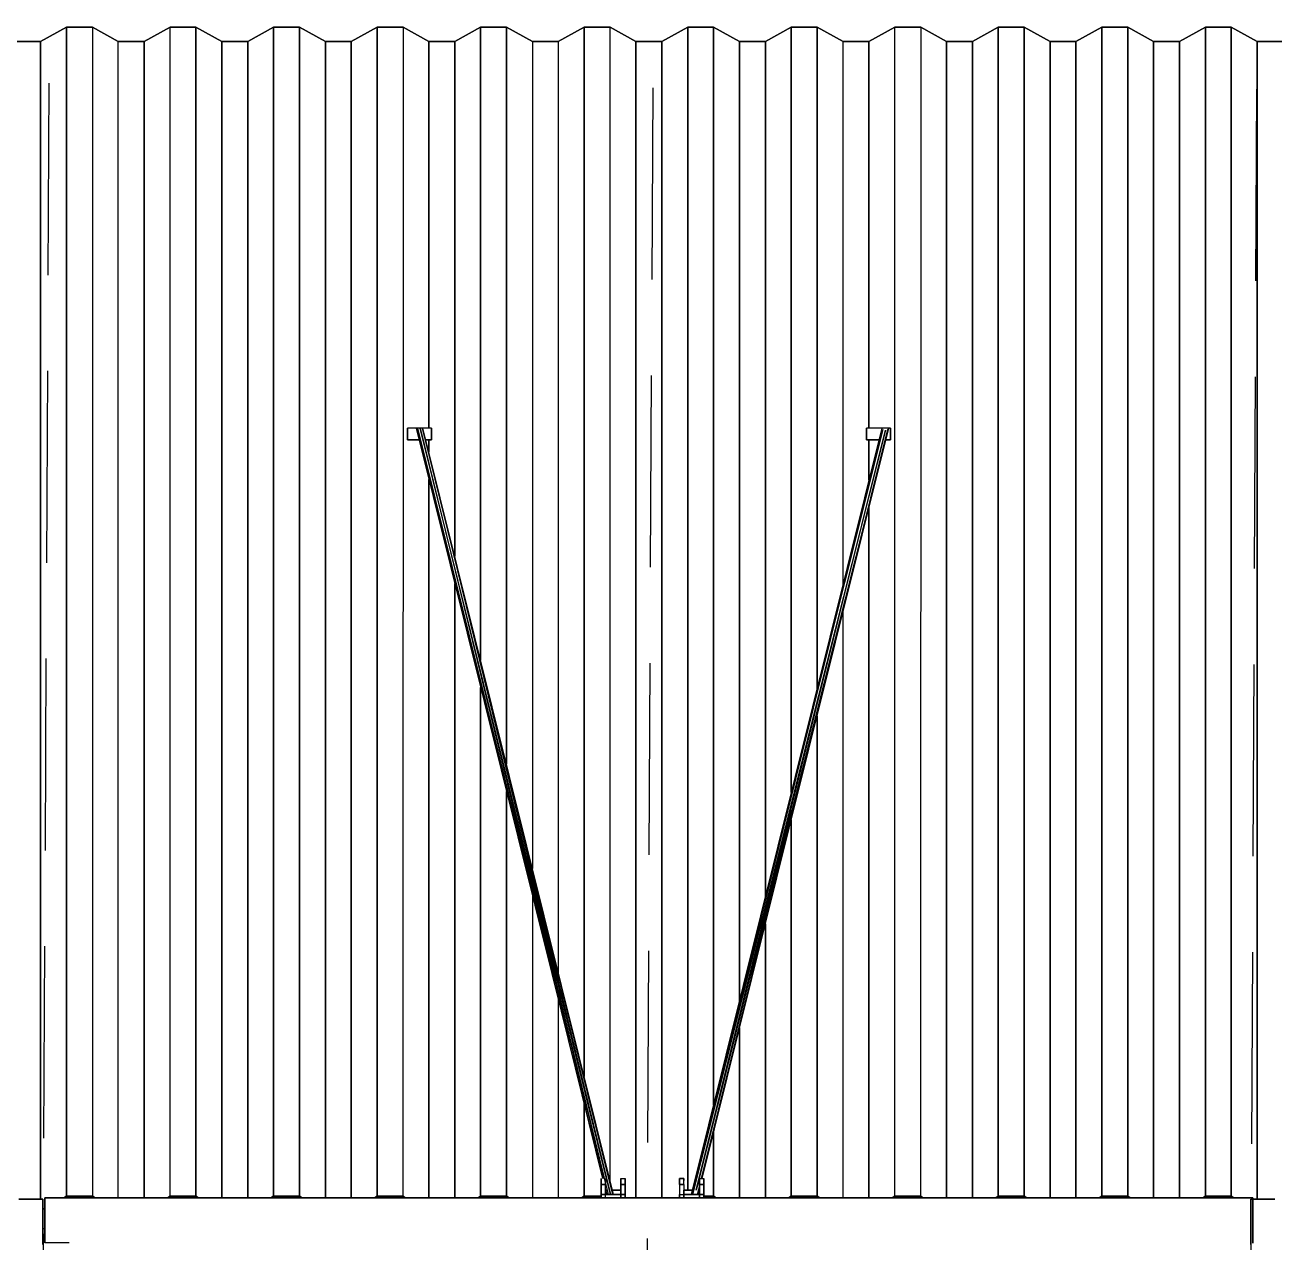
# Model space of a CAD drawing. Header units: millimetres. Extents: x -4997 to -4876, y -8737 to -8661.
# Drawn here: x -4950.215 to -4946.076, y -8700.73 to -8696.697 of the extents above; entities that cross this region are included whole.
import ezdxf

# ---------------------------------------------------------------- set-up
doc = ezdxf.new("R2010")
doc.units = ezdxf.units.MM
doc.header["$LTSCALE"] = 0.1
doc.linetypes.add('HIDDEN', pattern=[9.525, 6.35, -3.175])
for name, color, linetype in [('cobertura nova', 4, 'Continuous'), ('hachuras cobertura', 251, 'Continuous'), ('imagem', 7, 'Continuous'), ('layout cobertura', 251, 'Continuous')]:
    doc.layers.add(name, color=color, linetype=linetype)
picture_1 = doc.add_image_def('image1.jpg', size_in_pixel=(1920, 1080))

msp = doc.modelspace()

# ---------------------------------------------------------------- linework, layer by layer
at = {"layer": 'cobertura nova'}
for p, q in [((-4950.1635, -8696.7515), (-4950.0778, -8696.7036)), ((-4950.0778, -8696.7037), (-4950.1635, -8696.7516)), ((-4950.0778, -8696.7036), (-4950.0778, -8696.7037)), ((-4950.0778, -8696.7036), (-4949.9921, -8696.7036)), ((-4949.9921, -8696.7037), (-4950.0778, -8696.7037)), ((-4949.9921, -8696.7036), (-4949.9064, -8696.7515)), ((-4949.9064, -8696.7516), (-4949.9921, -8696.7037)), ((-4949.8207, -8696.7515), (-4949.735, -8696.7036)), ((-4949.735, -8696.7037), (-4949.8207, -8696.7516)), ((-4949.735, -8696.7036), (-4949.6492, -8696.7036)), ((-4949.6492, -8696.7037), (-4949.735, -8696.7037)), ((-4949.6492, -8696.7036), (-4949.6492, -8696.7037)), ((-4949.6492, -8696.7036), (-4949.5635, -8696.7515)), ((-4949.5635, -8696.7516), (-4949.6492, -8696.7037)), ((-4949.4778, -8696.7515), (-4949.3921, -8696.7036)), ((-4949.3921, -8696.7037), (-4949.4778, -8696.7516)), ((-4949.3921, -8696.7036), (-4949.3921, -8696.7037)), ((-4949.3921, -8696.7036), (-4949.3064, -8696.7036)), ((-4949.3064, -8696.7037), (-4949.3921, -8696.7037)), ((-4949.3064, -8696.7036), (-4949.3064, -8696.7037)), ((-4949.3064, -8696.7036), (-4949.2207, -8696.7516)), ((-4949.2207, -8696.7516), (-4949.3064, -8696.7037)), ((-4949.135, -8696.7516), (-4949.0492, -8696.7036)), ((-4949.0492, -8696.7037), (-4949.135, -8696.7516)), ((-4949.0492, -8696.7036), (-4949.0492, -8696.7037)), ((-4949.0492, -8696.7036), (-4948.9635, -8696.7036)), ((-4948.9635, -8696.7037), (-4949.0492, -8696.7037)), ((-4948.9635, -8696.7036), (-4948.8778, -8696.7516)), ((-4948.8778, -8696.7516), (-4948.9635, -8696.7037)), ((-4948.7921, -8696.7516), (-4948.7064, -8696.7036)), ((-4948.7064, -8696.7037), (-4948.7921, -8696.7516)), ((-4948.7064, -8696.7036), (-4948.7064, -8696.7037)), ((-4948.7064, -8696.7036), (-4948.6207, -8696.7036)), ((-4948.6207, -8696.7037), (-4948.7064, -8696.7037)), ((-4948.6207, -8696.7036), (-4948.6207, -8696.7037)), ((-4948.6207, -8696.7036), (-4948.535, -8696.7516)), ((-4948.535, -8696.7516), (-4948.6207, -8696.7037)), ((-4948.4492, -8696.7516), (-4948.3635, -8696.7036)), ((-4948.3635, -8696.7037), (-4948.4492, -8696.7516)), ((-4948.3635, -8696.7036), (-4948.3635, -8696.7037)), ((-4948.3635, -8696.7036), (-4948.2778, -8696.7036)), ((-4948.2778, -8696.7037), (-4948.3635, -8696.7037)), ((-4948.2778, -8696.7036), (-4948.1921, -8696.7516)), ((-4948.1921, -8696.7516), (-4948.2778, -8696.7037)), ((-4948.1064, -8696.7516), (-4948.0207, -8696.7036)), ((-4948.0207, -8696.7037), (-4948.1064, -8696.7516)), ((-4948.0207, -8696.7036), (-4948.0207, -8696.7037)), ((-4948.0207, -8696.7036), (-4947.9349, -8696.7036)), ((-4947.9349, -8696.7037), (-4948.0207, -8696.7037)), ((-4947.9349, -8696.7036), (-4947.9349, -8696.7037)), ((-4947.9349, -8696.7036), (-4947.8492, -8696.7516)), ((-4947.8492, -8696.7516), (-4947.9349, -8696.7037)), ((-4947.7635, -8696.7516), (-4947.6778, -8696.7036)), ((-4947.6778, -8696.7037), (-4947.7635, -8696.7516)), ((-4947.6778, -8696.7036), (-4947.5921, -8696.7036)), ((-4947.5921, -8696.7037), (-4947.6778, -8696.7037)), ((-4947.5921, -8696.7036), (-4947.5921, -8696.7037)), ((-4947.5921, -8696.7036), (-4947.5064, -8696.7516)), ((-4947.5064, -8696.7516), (-4947.5921, -8696.7037)), ((-4947.4207, -8696.7516), (-4947.3349, -8696.7037)), ((-4947.3349, -8696.7037), (-4947.4207, -8696.7516)), ((-4947.3349, -8696.7037), (-4947.2492, -8696.7037)), ((-4947.2492, -8696.7037), (-4947.3349, -8696.7037)), ((-4947.2492, -8696.7037), (-4947.1635, -8696.7516)), ((-4947.1635, -8696.7516), (-4947.2492, -8696.7037)), ((-4947.0778, -8696.7516), (-4946.9921, -8696.7037)), ((-4946.9921, -8696.7037), (-4947.0778, -8696.7516)), ((-4946.9921, -8696.7037), (-4946.9921, -8696.7037)), ((-4946.9921, -8696.7037), (-4946.9064, -8696.7037)), ((-4946.9064, -8696.7037), (-4946.9921, -8696.7037)), ((-4946.9064, -8696.7037), (-4946.9064, -8696.7037)), ((-4946.9064, -8696.7037), (-4946.8207, -8696.7516)), ((-4946.8207, -8696.7516), (-4946.9064, -8696.7037)), ((-4946.6492, -8696.7037), (-4946.7349, -8696.7516)), ((-4946.7349, -8696.7516), (-4946.6492, -8696.7037)), ((-4946.6492, -8696.7037), (-4946.5635, -8696.7037)), ((-4946.5635, -8696.7037), (-4946.6492, -8696.7037)), ((-4946.5635, -8696.7037), (-4946.5635, -8696.7037)), ((-4946.5635, -8696.7037), (-4946.4778, -8696.7516)), ((-4946.4778, -8696.7516), (-4946.5635, -8696.7037)), ((-4946.3064, -8696.7037), (-4946.3921, -8696.7516)), ((-4946.3921, -8696.7516), (-4946.3064, -8696.7037)), ((-4946.2207, -8696.7037), (-4946.3064, -8696.7037)), ((-4946.3064, -8696.7037), (-4946.2207, -8696.7037)), ((-4946.1349, -8696.7516), (-4946.2207, -8696.7037)), ((-4946.2207, -8696.7037), (-4946.1349, -8696.7516)), ((-4950.2492, -8696.7515), (-4950.1635, -8696.7515)), ((-4950.1635, -8696.7516), (-4950.2492, -8696.7516)), ((-4950.1635, -8696.7515), (-4950.1635, -8696.7516)), ((-4949.9064, -8696.7515), (-4949.8207, -8696.7515)), ((-4949.8207, -8696.7516), (-4949.9064, -8696.7516)), ((-4949.8207, -8696.7515), (-4949.8207, -8696.7516)), ((-4949.5635, -8696.7515), (-4949.5635, -8696.7516)), ((-4949.5635, -8696.7515), (-4949.4778, -8696.7515)), ((-4949.4778, -8696.7516), (-4949.5635, -8696.7516)), ((-4949.4778, -8696.7515), (-4949.4778, -8696.7516)), ((-4949.2207, -8696.7516), (-4949.2207, -8696.7516)), ((-4949.2207, -8696.7516), (-4949.135, -8696.7516)), ((-4949.135, -8696.7516), (-4949.2207, -8696.7516)), ((-4949.135, -8696.7516), (-4949.135, -8696.7516)), ((-4948.8778, -8696.7516), (-4948.8778, -8696.7516)), ((-4948.8778, -8696.7516), (-4948.7921, -8696.7516)), ((-4948.7921, -8696.7516), (-4948.8778, -8696.7516)), ((-4948.7921, -8696.7516), (-4948.7921, -8696.7516)), ((-4948.535, -8696.7516), (-4948.4492, -8696.7516)), ((-4948.4492, -8696.7516), (-4948.535, -8696.7516)), ((-4948.1921, -8696.7516), (-4948.1921, -8696.7516)), ((-4948.1921, -8696.7516), (-4948.1064, -8696.7516)), ((-4948.1064, -8696.7516), (-4948.1921, -8696.7516)), ((-4948.1064, -8696.7516), (-4948.1064, -8696.7516)), ((-4947.8492, -8696.7516), (-4947.8492, -8696.7516)), ((-4947.8492, -8696.7516), (-4947.7635, -8696.7516)), ((-4947.7635, -8696.7516), (-4947.8492, -8696.7516)), ((-4947.7635, -8696.7516), (-4947.7635, -8696.7516)), ((-4947.5064, -8696.7516), (-4947.4207, -8696.7516)), ((-4947.4207, -8696.7516), (-4947.5064, -8696.7516)), ((-4947.4207, -8696.7516), (-4947.4207, -8696.7516)), ((-4947.0778, -8696.7516), (-4947.1635, -8696.7516)), ((-4947.1635, -8696.7516), (-4947.0778, -8696.7516)), ((-4946.8207, -8696.7516), (-4946.8207, -8696.7516)), ((-4946.8207, -8696.7516), (-4946.7349, -8696.7516)), ((-4946.7349, -8696.7516), (-4946.8207, -8696.7516)), ((-4946.3921, -8696.7516), (-4946.4778, -8696.7516)), ((-4946.4778, -8696.7516), (-4946.3921, -8696.7516)), ((-4946.0492, -8696.7516), (-4946.1349, -8696.7516)), ((-4946.1349, -8696.7516), (-4946.0492, -8696.7516)), ((-4948.8691, -8698.032), (-4948.9491, -8698.032)), ((-4948.9491, -8698.0703), (-4948.9491, -8698.032)), ((-4948.9491, -8698.032), (-4948.9491, -8698.0703)), ((-4948.9491, -8698.0703), (-4948.9104, -8698.0703)), ((-4948.9104, -8698.0703), (-4948.9491, -8698.0703)), ((-4948.92, -8698.032), (-4948.3021, -8700.5165)), ((-4948.9153, -8698.032), (-4948.2844, -8700.5697)), ((-4948.3019, -8700.5165), (-4948.9153, -8698.032)), ((-4948.9068, -8698.032), (-4948.2843, -8700.5697)), ((-4948.276, -8700.5697), (-4948.9068, -8698.032)), ((-4948.2685, -8700.5697), (-4948.8994, -8698.032)), ((-4948.8994, -8698.032), (-4948.2759, -8700.5697)), ((-4948.2685, -8700.5697), (-4948.8975, -8698.032)), ((-4948.2664, -8700.5697), (-4948.8975, -8698.032)), ((-4948.8879, -8698.0703), (-4948.8691, -8698.0703)), ((-4948.8691, -8698.0703), (-4948.8879, -8698.0703)), ((-4948.8778, -8698.0703), (-4948.8778, -8698.111)), ((-4948.8778, -8698.111), (-4948.8778, -8698.0703)), ((-4948.8691, -8698.032), (-4948.8691, -8698.0703)), ((-4948.8691, -8698.0703), (-4948.8691, -8698.032)), ((-4947.3778, -8698.032), (-4948.009, -8700.5697)), ((-4947.3741, -8698.036), (-4948.0089, -8700.5697)), ((-4948.0045, -8700.5697), (-4947.3741, -8698.036)), ((-4947.3662, -8698.0383), (-4948.0044, -8700.5697)), ((-4947.9925, -8700.5553), (-4947.3662, -8698.0383)), ((-4947.3582, -8698.036), (-4947.9923, -8700.5553)), ((-4947.9754, -8700.5165), (-4947.3582, -8698.036)), ((-4947.3553, -8698.032), (-4947.9753, -8700.5165)), ((-4947.9733, -8700.5165), (-4947.3553, -8698.032)), ((-4947.3491, -8698.032), (-4947.4291, -8698.032)), ((-4947.4291, -8698.0703), (-4947.4291, -8698.032)), ((-4947.4291, -8698.032), (-4947.4291, -8698.0703)), ((-4947.4291, -8698.0703), (-4947.4291, -8698.0703)), ((-4947.4291, -8698.0703), (-4947.3874, -8698.0703)), ((-4947.3874, -8698.0703), (-4947.4291, -8698.0703)), ((-4947.4207, -8698.0703), (-4947.4207, -8698.2043)), ((-4947.4207, -8698.2043), (-4947.4207, -8698.0703)), ((-4947.3649, -8698.0703), (-4947.3491, -8698.0703)), ((-4947.3491, -8698.0703), (-4947.3649, -8698.0703)), ((-4947.3491, -8698.032), (-4947.3491, -8698.0703)), ((-4947.3491, -8698.0703), (-4947.3491, -8698.032)), ((-4948.3636, -8700.2693), (-4948.3636, -8700.5751)), ((-4948.3077, -8700.5165), (-4948.3077, -8700.5233)), ((-4948.3077, -8700.5366), (-4948.3077, -8700.5165)), ((-4948.3077, -8700.5165), (-4948.3077, -8700.5366)), ((-4948.3077, -8700.5233), (-4948.3077, -8700.5165)), ((-4948.3077, -8700.5447), (-4948.3077, -8700.5233)), ((-4948.2932, -8700.5366), (-4948.3077, -8700.5366)), ((-4948.3077, -8700.5366), (-4948.3077, -8700.5699)), ((-4948.3077, -8700.5699), (-4948.3077, -8700.5366)), ((-4948.3077, -8700.5366), (-4948.2932, -8700.5366)), ((-4948.3077, -8700.58), (-4948.3077, -8700.5447)), ((-4948.3077, -8700.5447), (-4948.3077, -8700.58)), ((-4948.2971, -8700.5366), (-4948.2971, -8700.5366)), ((-4948.297, -8700.5366), (-4948.297, -8700.5366)), ((-4948.2932, -8700.5165), (-4948.2932, -8700.5366)), ((-4948.2932, -8700.5366), (-4948.2932, -8700.5165)), ((-4948.2932, -8700.5699), (-4948.2932, -8700.5366)), ((-4948.2888, -8700.5697), (-4948.2932, -8700.5517)), ((-4948.2932, -8700.5521), (-4948.2888, -8700.5697)), ((-4948.2924, -8700.5553), (-4948.2932, -8700.5553)), ((-4948.2932, -8700.5553), (-4948.2924, -8700.5553)), ((-4948.2932, -8700.5697), (-4948.2932, -8700.5553)), ((-4948.2421, -8700.5553), (-4948.27, -8700.5553)), ((-4948.27, -8700.5553), (-4948.2421, -8700.5553)), ((-4948.2421, -8700.5165), (-4948.2421, -8700.5366)), ((-4948.2421, -8700.5165), (-4948.2277, -8700.5165)), ((-4948.2421, -8700.5366), (-4948.2421, -8700.5165)), ((-4948.2421, -8700.5366), (-4948.2421, -8700.5699)), ((-4948.2421, -8700.5366), (-4948.2421, -8700.5366)), ((-4948.2421, -8700.5366), (-4948.2277, -8700.5366)), ((-4948.2421, -8700.5699), (-4948.2421, -8700.5366)), ((-4948.2277, -8700.5366), (-4948.2421, -8700.5366)), ((-4948.2277, -8700.5165), (-4948.2277, -8700.5366)), ((-4948.2277, -8700.5366), (-4948.2277, -8700.5165)), ((-4948.2277, -8700.5366), (-4948.2277, -8700.5366)), ((-4948.2277, -8700.5366), (-4948.2277, -8700.5699)), ((-4948.2277, -8700.5699), (-4948.2277, -8700.5366)), ((-4948.0477, -8700.5165), (-4948.0477, -8700.5366)), ((-4948.0477, -8700.5165), (-4948.0332, -8700.5165)), ((-4948.0477, -8700.5366), (-4948.0477, -8700.5165)), ((-4948.0332, -8700.5165), (-4948.0477, -8700.5165)), ((-4948.0477, -8700.5366), (-4948.0332, -8700.5366)), ((-4948.0477, -8700.5366), (-4948.0477, -8700.5699)), ((-4948.0477, -8700.5366), (-4948.0477, -8700.5366)), ((-4948.0332, -8700.5366), (-4948.0477, -8700.5366)), ((-4948.0477, -8700.5447), (-4948.0477, -8700.58)), ((-4948.0332, -8700.5366), (-4948.0332, -8700.5165)), ((-4948.0332, -8700.5165), (-4948.0332, -8700.5233)), ((-4948.0332, -8700.5366), (-4948.0332, -8700.5699)), ((-4948.0054, -8700.5553), (-4948.0332, -8700.5553)), ((-4948.0332, -8700.5553), (-4948.0054, -8700.5553)), ((-4948.0332, -8700.5697), (-4948.0332, -8700.5553)), ((-4947.9886, -8700.5697), (-4947.9821, -8700.5435)), ((-4947.9821, -8700.5437), (-4947.9886, -8700.5697)), ((-4947.9865, -8700.5697), (-4947.9821, -8700.5521)), ((-4947.9821, -8700.5165), (-4947.9821, -8700.5366)), ((-4947.9821, -8700.5165), (-4947.9677, -8700.5165)), ((-4947.9821, -8700.5366), (-4947.9821, -8700.5165)), ((-4947.9821, -8700.5366), (-4947.9821, -8700.5699)), ((-4947.9677, -8700.5366), (-4947.9821, -8700.5366)), ((-4947.9821, -8700.5366), (-4947.9677, -8700.5366)), ((-4947.9821, -8700.5699), (-4947.9821, -8700.5366)), ((-4947.9821, -8700.5521), (-4947.9821, -8700.5553)), ((-4947.9677, -8700.5366), (-4947.9677, -8700.5165)), ((-4947.9677, -8700.5165), (-4947.9677, -8700.5233)), ((-4947.9677, -8700.5165), (-4947.9677, -8700.5366)), ((-4947.9677, -8700.5233), (-4947.9677, -8700.5447)), ((-4947.9677, -8700.5699), (-4947.9677, -8700.5366)), ((-4947.9677, -8700.5366), (-4947.9677, -8700.5699)), ((-4947.9677, -8700.5447), (-4947.9677, -8700.58)), ((-4950.2358, -8700.5846), (-4950.1558, -8700.5846)), ((-4950.1558, -8700.5846), (-4950.2358, -8700.5846)), ((-4950.1558, -8700.5846), (-4950.1558, -8700.6831)), ((-4950.1558, -8700.6831), (-4950.1558, -8700.5846)), ((-4950.1558, -8700.5846), (-4950.1558, -8700.7346)), ((-4950.1558, -8700.5846), (-4950.1558, -8700.7346)), ((-4950.1558, -8700.7346), (-4950.1558, -8700.5846)), ((-4950.1492, -8700.5799), (-4950.0692, -8700.5799)), ((-4950.1492, -8700.7299), (-4950.1492, -8700.5799)), ((-4950.1492, -8700.5799), (-4950.0692, -8700.5799)), ((-4950.1492, -8700.7299), (-4950.1492, -8700.5799)), ((-4950.1492, -8700.5799), (-4950.1492, -8700.7299)), ((-4950.0692, -8700.58), (-4950.1492, -8700.58)), ((-4950.0779, -8700.5751), (-4950.0865, -8700.5799)), ((-4950.0865, -8700.5799), (-4950.0779, -8700.5751)), ((-4950.0779, -8700.5751), (-4950.0779, -8700.5751)), ((-4949.9921, -8700.5751), (-4950.0779, -8700.5751)), ((-4950.0779, -8700.5751), (-4949.9921, -8700.5751)), ((-4950.0692, -8700.5799), (-4949.9835, -8700.5799)), ((-4949.9835, -8700.5799), (-4950.0692, -8700.5799)), ((-4946.2292, -8700.58), (-4950.0692, -8700.5799)), ((-4950.0692, -8700.5799), (-4946.2292, -8700.58)), ((-4946.2292, -8700.58), (-4950.0692, -8700.58)), ((-4949.9835, -8700.5799), (-4949.9921, -8700.5751)), ((-4949.9921, -8700.5751), (-4949.9835, -8700.5799)), ((-4949.8207, -8700.5799), (-4949.5636, -8700.5799)), ((-4949.735, -8700.5751), (-4949.7437, -8700.5799)), ((-4949.7437, -8700.5799), (-4949.735, -8700.5751)), ((-4949.7437, -8700.5799), (-4949.6406, -8700.5799)), ((-4949.6406, -8700.5799), (-4949.7437, -8700.5799)), ((-4949.6493, -8700.5751), (-4949.735, -8700.5751)), ((-4949.735, -8700.5751), (-4949.6493, -8700.5751)), ((-4949.6493, -8700.5751), (-4949.6493, -8700.5751)), ((-4949.6406, -8700.5799), (-4949.6493, -8700.5751)), ((-4949.6493, -8700.5751), (-4949.6406, -8700.5799)), ((-4949.4779, -8700.5799), (-4949.2207, -8700.58)), ((-4949.3921, -8700.5751), (-4949.4008, -8700.5799)), ((-4949.4008, -8700.5799), (-4949.3921, -8700.5751)), ((-4949.2978, -8700.58), (-4949.4008, -8700.5799)), ((-4949.3921, -8700.5751), (-4949.3921, -8700.5751)), ((-4949.3064, -8700.5751), (-4949.3921, -8700.5751)), ((-4949.3921, -8700.5751), (-4949.3064, -8700.5751)), ((-4949.3292, -8700.5751), (-4949.3292, -8700.5799)), ((-4949.3292, -8700.5799), (-4949.3292, -8700.5751)), ((-4949.3292, -8700.5799), (-4949.2978, -8700.5799)), ((-4949.2978, -8700.5799), (-4949.3292, -8700.5799)), ((-4949.3064, -8700.5751), (-4949.3064, -8700.5751)), ((-4949.2978, -8700.58), (-4949.3064, -8700.5751)), ((-4949.3064, -8700.5751), (-4949.2978, -8700.58)), ((-4949.135, -8700.58), (-4948.8779, -8700.58)), ((-4949.0493, -8700.5751), (-4949.0579, -8700.58)), ((-4949.0579, -8700.58), (-4949.0493, -8700.5751)), ((-4948.9549, -8700.58), (-4949.0579, -8700.58)), ((-4949.0579, -8700.58), (-4948.9549, -8700.58)), ((-4948.9549, -8700.58), (-4949.0579, -8700.58)), ((-4949.0493, -8700.5751), (-4949.0493, -8700.5751)), ((-4948.9636, -8700.5751), (-4949.0493, -8700.5751)), ((-4949.0493, -8700.5751), (-4948.9636, -8700.5751)), ((-4948.9549, -8700.58), (-4948.9636, -8700.5751)), ((-4948.9636, -8700.5751), (-4948.9549, -8700.58)), ((-4948.7921, -8700.58), (-4948.535, -8700.58)), ((-4948.7064, -8700.5751), (-4948.7151, -8700.58)), ((-4948.7151, -8700.58), (-4948.7064, -8700.5751)), ((-4948.612, -8700.58), (-4948.7151, -8700.58)), ((-4948.7151, -8700.58), (-4948.612, -8700.58)), ((-4948.612, -8700.58), (-4948.7151, -8700.58)), ((-4948.7064, -8700.5751), (-4948.7064, -8700.5751)), ((-4948.6207, -8700.5751), (-4948.7064, -8700.5751)), ((-4948.7064, -8700.5751), (-4948.6207, -8700.5751)), ((-4948.6207, -8700.5751), (-4948.6207, -8700.5751)), ((-4948.612, -8700.58), (-4948.6207, -8700.5751)), ((-4948.6207, -8700.5751), (-4948.612, -8700.58)), ((-4948.4493, -8700.58), (-4948.3077, -8700.58)), ((-4948.3636, -8700.5751), (-4948.3722, -8700.58)), ((-4948.3722, -8700.58), (-4948.3636, -8700.5751)), ((-4948.3077, -8700.58), (-4948.3722, -8700.58)), ((-4948.3722, -8700.58), (-4948.3077, -8700.58)), ((-4948.3077, -8700.58), (-4948.3722, -8700.58)), ((-4948.3636, -8700.5751), (-4948.3636, -8700.5751)), ((-4948.3077, -8700.5751), (-4948.3636, -8700.5751)), ((-4948.3636, -8700.5751), (-4948.3077, -8700.5751)), ((-4948.3077, -8700.5699), (-4948.3077, -8700.58)), ((-4948.3077, -8700.58), (-4948.3077, -8700.5699)), ((-4948.3077, -8700.5699), (-4948.2932, -8700.5699)), ((-4948.2932, -8700.5699), (-4948.3077, -8700.5699)), ((-4948.2932, -8700.5697), (-4948.2421, -8700.5697)), ((-4948.2421, -8700.5697), (-4948.2932, -8700.5697)), ((-4948.2932, -8700.58), (-4948.2932, -8700.5699)), ((-4948.2932, -8700.58), (-4948.2932, -8700.5699)), ((-4948.2421, -8700.5697), (-4948.2421, -8700.5697)), ((-4948.2421, -8700.5699), (-4948.2421, -8700.5699)), ((-4948.2421, -8700.5699), (-4948.2421, -8700.58)), ((-4948.2421, -8700.5699), (-4948.2421, -8700.5699)), ((-4948.2421, -8700.5699), (-4948.2277, -8700.5699)), ((-4948.2421, -8700.58), (-4948.2421, -8700.5699)), ((-4948.2277, -8700.5699), (-4948.2421, -8700.5699)), ((-4948.2421, -8700.5699), (-4948.2421, -8700.5699)), ((-4948.2421, -8700.5699), (-4948.2421, -8700.5699)), ((-4948.2421, -8700.5699), (-4948.2421, -8700.5699)), ((-4948.2277, -8700.5699), (-4948.2277, -8700.5699)), ((-4948.2277, -8700.5699), (-4948.2277, -8700.58)), ((-4948.2277, -8700.58), (-4948.2277, -8700.5699)), ((-4948.2277, -8700.58), (-4948.2277, -8700.5699)), ((-4948.2277, -8700.58), (-4948.1921, -8700.58)), ((-4948.1064, -8700.58), (-4948.0477, -8700.58)), ((-4948.0477, -8700.5699), (-4948.0332, -8700.5699)), ((-4948.0477, -8700.58), (-4948.0477, -8700.5699)), ((-4948.0477, -8700.5699), (-4948.0477, -8700.58)), ((-4948.0332, -8700.5697), (-4947.9821, -8700.5697)), ((-4947.9821, -8700.5697), (-4948.0332, -8700.5697)), ((-4948.0332, -8700.5699), (-4948.0332, -8700.58)), ((-4948.0332, -8700.58), (-4948.0332, -8700.5699)), ((-4948.0332, -8700.58), (-4948.0332, -8700.5699)), ((-4947.9961, -8700.5697), (-4947.9961, -8700.5697)), ((-4947.996, -8700.5697), (-4947.996, -8700.5697)), ((-4947.9821, -8700.5699), (-4947.9821, -8700.58)), ((-4947.9821, -8700.5699), (-4947.9821, -8700.5699)), ((-4947.9821, -8700.5699), (-4947.9821, -8700.58)), ((-4947.9821, -8700.5699), (-4947.9677, -8700.5699)), ((-4947.9821, -8700.58), (-4947.9821, -8700.5699)), ((-4947.9677, -8700.5699), (-4947.9821, -8700.5699)), ((-4947.9677, -8700.58), (-4947.9677, -8700.5699)), ((-4947.9677, -8700.5699), (-4947.9677, -8700.58)), ((-4947.9677, -8700.58), (-4947.9677, -8700.5699)), ((-4947.935, -8700.5751), (-4947.9677, -8700.5751)), ((-4947.9677, -8700.5751), (-4947.935, -8700.5751)), ((-4947.9263, -8700.58), (-4947.9677, -8700.58)), ((-4947.9677, -8700.58), (-4947.8493, -8700.58)), ((-4947.9677, -8700.58), (-4947.9263, -8700.58)), ((-4947.935, -8700.5751), (-4947.935, -8700.5751)), ((-4947.9263, -8700.58), (-4947.935, -8700.5751)), ((-4947.935, -8700.5751), (-4947.9263, -8700.58)), ((-4947.7636, -8700.58), (-4947.5064, -8700.58)), ((-4947.6778, -8700.5751), (-4947.6865, -8700.58)), ((-4947.6865, -8700.58), (-4947.6778, -8700.5751)), ((-4947.5835, -8700.58), (-4947.6865, -8700.58)), ((-4947.6865, -8700.58), (-4947.5835, -8700.58)), ((-4947.6778, -8700.5751), (-4947.5921, -8700.5751)), ((-4947.5921, -8700.5751), (-4947.6778, -8700.5751)), ((-4947.5921, -8700.5751), (-4947.5835, -8700.58)), ((-4947.5921, -8700.5751), (-4947.5921, -8700.5751)), ((-4947.5835, -8700.58), (-4947.5921, -8700.5751)), ((-4947.4207, -8700.58), (-4947.1636, -8700.58)), ((-4947.3437, -8700.58), (-4947.335, -8700.5751)), ((-4947.335, -8700.5751), (-4947.3437, -8700.58)), ((-4947.2406, -8700.58), (-4947.3437, -8700.58)), ((-4947.3437, -8700.58), (-4947.2406, -8700.58)), ((-4947.335, -8700.5751), (-4947.2493, -8700.5751)), ((-4947.2493, -8700.5751), (-4947.335, -8700.5751)), ((-4947.2493, -8700.5751), (-4947.2406, -8700.58)), ((-4947.2406, -8700.58), (-4947.2493, -8700.5751)), ((-4947.0778, -8700.58), (-4946.8207, -8700.58)), ((-4947.0008, -8700.58), (-4946.9921, -8700.5751)), ((-4946.9921, -8700.5751), (-4947.0008, -8700.58)), ((-4946.8978, -8700.58), (-4947.0008, -8700.58)), ((-4947.0008, -8700.58), (-4946.9692, -8700.58)), ((-4946.9921, -8700.5751), (-4946.9064, -8700.5751)), ((-4946.9921, -8700.5751), (-4946.9921, -8700.5751)), ((-4946.9064, -8700.5751), (-4946.9921, -8700.5751)), ((-4946.9692, -8700.58), (-4946.9692, -8700.5751)), ((-4946.9692, -8700.5751), (-4946.9692, -8700.58)), ((-4946.9692, -8700.5751), (-4946.9692, -8700.58)), ((-4946.9064, -8700.5751), (-4946.8978, -8700.58)), ((-4946.9064, -8700.5751), (-4946.9064, -8700.5751)), ((-4946.8978, -8700.58), (-4946.9064, -8700.5751)), ((-4946.735, -8700.58), (-4946.4778, -8700.58)), ((-4946.6579, -8700.58), (-4946.6493, -8700.5751)), ((-4946.6493, -8700.5751), (-4946.6579, -8700.58)), ((-4946.6579, -8700.58), (-4946.5549, -8700.58)), ((-4946.6579, -8700.58), (-4946.5549, -8700.58)), ((-4946.5549, -8700.58), (-4946.6579, -8700.58)), ((-4946.6493, -8700.5751), (-4946.5636, -8700.5751)), ((-4946.5636, -8700.5751), (-4946.6493, -8700.5751)), ((-4946.5636, -8700.5751), (-4946.5549, -8700.58)), ((-4946.5636, -8700.5751), (-4946.5636, -8700.5751)), ((-4946.5549, -8700.58), (-4946.5636, -8700.5751)), ((-4946.3921, -8700.58), (-4946.2292, -8700.58)), ((-4946.3151, -8700.58), (-4946.3064, -8700.5751)), ((-4946.3064, -8700.5751), (-4946.3151, -8700.58)), ((-4946.3151, -8700.58), (-4946.2292, -8700.58)), ((-4946.3151, -8700.58), (-4946.2292, -8700.58)), ((-4946.2292, -8700.58), (-4946.3151, -8700.58)), ((-4946.3064, -8700.5751), (-4946.2207, -8700.5751)), ((-4946.2207, -8700.5751), (-4946.3064, -8700.5751)), ((-4946.1492, -8700.58), (-4946.2292, -8700.58)), ((-4946.2292, -8700.58), (-4946.1492, -8700.58)), ((-4946.1492, -8700.58), (-4946.2292, -8700.58)), ((-4946.2207, -8700.5751), (-4946.212, -8700.58)), ((-4946.212, -8700.58), (-4946.2207, -8700.5751)), ((-4946.0758, -8700.5846), (-4946.1558, -8700.5846)), ((-4946.1558, -8700.7346), (-4946.1558, -8700.5846)), ((-4946.1558, -8700.5846), (-4946.0758, -8700.5846)), ((-4946.1558, -8700.5846), (-4946.1558, -8700.7346)), ((-4946.1492, -8700.58), (-4946.1492, -8700.5846)), ((-4946.1492, -8700.5846), (-4946.1492, -8700.58)), ((-4946.1492, -8700.58), (-4946.1492, -8700.73)), ((-4946.1492, -8700.58), (-4946.1492, -8700.5846)), ((-4946.1492, -8700.73), (-4946.1492, -8700.58)), ((-4950.1492, -8700.615), (-4950.1558, -8700.6187)), ((-4950.1558, -8700.6187), (-4950.1492, -8700.615)), ((-4950.1558, -8700.6187), (-4950.1558, -8700.6831)), ((-4950.1558, -8700.6831), (-4950.1558, -8700.6187)), ((-4950.1492, -8700.6831), (-4950.1558, -8700.6831)), ((-4950.0692, -8700.7299), (-4950.1492, -8700.7299)), ((-4950.1492, -8700.7299), (-4950.1492, -8700.7299))]:
    msp.add_line(p, q, dxfattribs=at)
at = {"layer": 'hachuras cobertura'}
for p, q in [((-4950.0779, -8700.5751), (-4950.0778, -8696.7037)), ((-4950.0778, -8696.7037), (-4950.0779, -8700.5751)), ((-4949.9921, -8696.7036), (-4949.9921, -8700.5751)), ((-4949.735, -8700.5751), (-4949.735, -8696.7036)), ((-4949.6493, -8700.5751), (-4949.6492, -8696.7036)), ((-4949.6492, -8696.7037), (-4949.6493, -8700.5751)), ((-4949.3921, -8700.5751), (-4949.3921, -8696.7036)), ((-4949.3921, -8696.7037), (-4949.3921, -8700.5751)), ((-4949.3064, -8700.5751), (-4949.3064, -8696.7036)), ((-4949.3064, -8696.7037), (-4949.3064, -8700.5751)), ((-4949.0493, -8700.5751), (-4949.0492, -8696.7036)), ((-4949.0492, -8696.7037), (-4949.0493, -8700.5751)), ((-4948.9635, -8696.7036), (-4948.9636, -8700.5751)), ((-4948.7064, -8698.8003), (-4948.7064, -8696.7036)), ((-4948.7064, -8696.7037), (-4948.7064, -8698.8003)), ((-4948.6207, -8699.1449), (-4948.6207, -8696.7036)), ((-4948.6207, -8696.7037), (-4948.6207, -8699.1449)), ((-4948.3636, -8700.1789), (-4948.3635, -8696.7036)), ((-4948.3635, -8696.7037), (-4948.3636, -8700.1789)), ((-4948.2778, -8700.5235), (-4948.2778, -8696.7036)), ((-4948.0207, -8700.5553), (-4948.0207, -8696.7036)), ((-4948.0207, -8696.7037), (-4948.0207, -8700.5553)), ((-4947.935, -8700.2722), (-4947.9349, -8696.7036)), ((-4947.9349, -8696.7037), (-4947.935, -8700.2722)), ((-4947.6778, -8696.7036), (-4947.6778, -8699.2383)), ((-4947.6778, -8699.2383), (-4947.6778, -8696.7036)), ((-4947.5921, -8698.8936), (-4947.5921, -8696.7036)), ((-4947.5921, -8696.7037), (-4947.5921, -8698.8936)), ((-4947.335, -8700.5751), (-4947.3349, -8696.7037)), ((-4947.2492, -8696.7037), (-4947.2493, -8700.5751)), ((-4946.9921, -8696.7037), (-4946.9921, -8700.5751)), ((-4946.9921, -8700.5751), (-4946.9921, -8696.7037)), ((-4946.9064, -8696.7037), (-4946.9064, -8700.5751)), ((-4946.9064, -8700.5751), (-4946.9064, -8696.7037)), ((-4946.6493, -8700.5751), (-4946.6492, -8696.7037)), ((-4946.6492, -8696.7037), (-4946.6493, -8700.5751)), ((-4946.5635, -8696.7037), (-4946.5636, -8700.5751)), ((-4946.5636, -8700.5751), (-4946.5635, -8696.7037)), ((-4946.3064, -8696.7037), (-4946.3064, -8700.5751)), ((-4946.3064, -8700.5751), (-4946.3064, -8696.7037)), ((-4946.2207, -8696.7037), (-4946.2207, -8700.5751)), ((-4946.2207, -8700.5751), (-4946.2207, -8696.7037)), ((-4950.1636, -8700.5846), (-4950.1635, -8696.7516)), ((-4950.1635, -8696.7516), (-4950.1636, -8700.5846)), ((-4949.9064, -8700.5799), (-4949.9064, -8696.7515)), ((-4949.8207, -8700.5799), (-4949.8207, -8696.7515)), ((-4949.8207, -8696.7516), (-4949.8207, -8700.5799)), ((-4949.5636, -8700.5799), (-4949.5635, -8696.7515)), ((-4949.5635, -8696.7516), (-4949.5636, -8700.5799)), ((-4949.4779, -8700.5799), (-4949.4778, -8696.7515)), ((-4949.4778, -8696.7516), (-4949.4779, -8700.5799)), ((-4949.2207, -8696.7516), (-4949.2207, -8700.58)), ((-4949.2207, -8700.58), (-4949.2207, -8696.7516)), ((-4949.135, -8696.7516), (-4949.135, -8700.58)), ((-4949.135, -8700.58), (-4949.135, -8696.7516)), ((-4948.8778, -8696.7516), (-4948.8778, -8698.032)), ((-4948.8778, -8698.032), (-4948.8778, -8696.7516)), ((-4948.7921, -8696.7516), (-4948.7921, -8698.4556)), ((-4948.7921, -8698.4556), (-4948.7921, -8696.7516)), ((-4948.535, -8696.7516), (-4948.535, -8699.4896)), ((-4948.4492, -8696.7516), (-4948.4493, -8699.8342)), ((-4948.1921, -8696.7516), (-4948.1921, -8700.58)), ((-4948.1921, -8700.58), (-4948.1921, -8696.7516)), ((-4948.1064, -8696.7516), (-4948.1064, -8700.58)), ((-4948.1064, -8700.58), (-4948.1064, -8696.7516)), ((-4947.8492, -8696.7516), (-4947.8493, -8699.9276)), ((-4947.8493, -8699.9276), (-4947.8492, -8696.7516)), ((-4947.7635, -8696.7516), (-4947.7636, -8699.5829)), ((-4947.7636, -8699.5829), (-4947.7635, -8696.7516)), ((-4947.5064, -8698.549), (-4947.5064, -8696.7516)), ((-4947.4207, -8696.7516), (-4947.4207, -8698.032)), ((-4947.4207, -8698.032), (-4947.4207, -8696.7516)), ((-4947.1635, -8696.7516), (-4947.1636, -8700.58)), ((-4947.1636, -8700.58), (-4947.1635, -8696.7516)), ((-4947.0778, -8700.58), (-4947.0778, -8696.7516)), ((-4947.0778, -8696.7516), (-4947.0778, -8700.58)), ((-4946.8207, -8696.7516), (-4946.8207, -8700.58)), ((-4946.8207, -8700.58), (-4946.8207, -8696.7516)), ((-4946.7349, -8696.7516), (-4946.735, -8700.58)), ((-4946.735, -8700.58), (-4946.7349, -8696.7516)), ((-4946.4778, -8696.7516), (-4946.4778, -8700.58)), ((-4946.4778, -8700.58), (-4946.4778, -8696.7516)), ((-4946.3921, -8696.7516), (-4946.3921, -8700.58)), ((-4946.3921, -8700.58), (-4946.3921, -8696.7516)), ((-4946.1349, -8696.7516), (-4946.135, -8700.5846)), ((-4946.135, -8700.5846), (-4946.1349, -8696.7516)), ((-4948.8778, -8698.2014), (-4948.8779, -8700.58)), ((-4948.8779, -8700.58), (-4948.8778, -8698.2014)), ((-4947.4207, -8698.2947), (-4947.4207, -8700.58)), ((-4947.4207, -8700.58), (-4947.4207, -8698.2947)), ((-4948.7921, -8698.5461), (-4948.7921, -8700.58)), ((-4948.7921, -8700.58), (-4948.7921, -8698.5461)), ((-4947.5064, -8700.58), (-4947.5064, -8698.6394)), ((-4948.7064, -8698.8907), (-4948.7064, -8700.5751)), ((-4948.7064, -8700.5751), (-4948.7064, -8698.8907)), ((-4947.5921, -8698.984), (-4947.5921, -8700.5751)), ((-4947.5921, -8700.5751), (-4947.5921, -8698.984)), ((-4948.6207, -8699.2354), (-4948.6207, -8700.5751)), ((-4948.6207, -8700.5751), (-4948.6207, -8699.2354)), ((-4947.6778, -8699.3287), (-4947.6778, -8700.5751)), ((-4947.6778, -8700.5751), (-4947.6778, -8699.3287)), ((-4948.535, -8699.58), (-4948.535, -8700.58)), ((-4947.7636, -8699.6733), (-4947.7636, -8700.58)), ((-4947.7636, -8700.58), (-4947.7636, -8699.6733)), ((-4948.4493, -8699.9247), (-4948.4493, -8700.58)), ((-4947.8493, -8700.018), (-4947.8493, -8700.58)), ((-4947.8493, -8700.58), (-4947.8493, -8700.018)), ((-4948.3636, -8700.5751), (-4948.3636, -8700.2693)), ((-4947.935, -8700.3627), (-4947.935, -8700.5751)), ((-4947.935, -8700.5751), (-4947.935, -8700.3627))]:
    msp.add_line(p, q, dxfattribs=at)
at = {"layer": 'layout cobertura', "linetype": 'HIDDEN'}
for p, q in [((-4948.331, -8736.5921), (-4948.0047, -8670.332)), ((-4950.1949, -8708.9547), (-4950.1161, -8692.9549)), ((-4946.195, -8708.9744), (-4946.1162, -8692.9746))]:
    msp.add_line(p, q, dxfattribs=at)

# ---------------------------------------------------------------- pictures from other files: only their frames are drawn
at = {"layer": 'imagem'}
image = msp.add_image(picture_1, insert=(-4995.0367, -8736.0525), size_in_units=(116.4021, 65.4762), dxfattribs=at)
image.dxf.flags = 7

doc.saveas('drawing.dxf')
